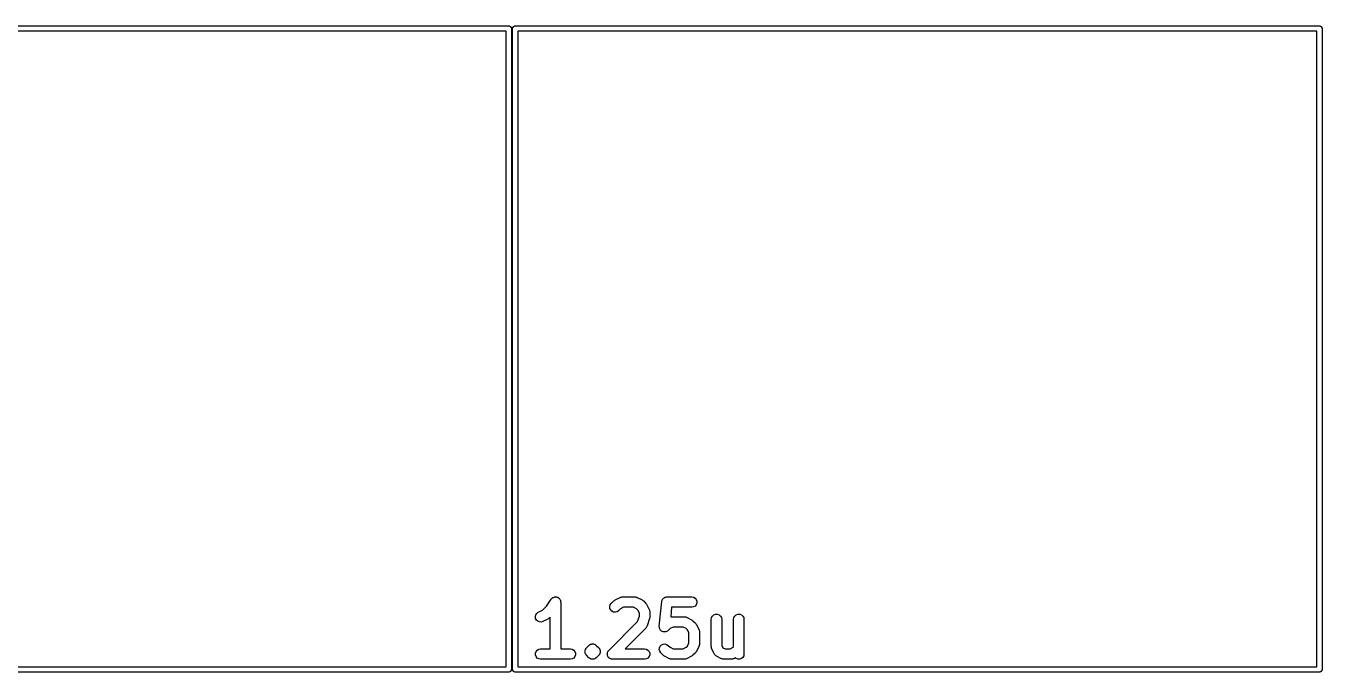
# Model space of a CAD drawing. Extents: x 41 to 154, y -135 to -41.
# Drawn here: x 116.51 to 154.48, y -135.47 to -116.53 of the extents above; entities that cross this region are included whole.
import ezdxf

# ---------------------------------------------------------------- set-up
doc = ezdxf.new("R2010")
doc.units = 0
doc.header["$MEASUREMENT"] = 0
doc.layers.add('BLACK', color=7, linetype='CONTINUOUS')

msp = doc.modelspace()

# ---------------------------------------------------------------- linework, layer by layer
at = {"layer": 'Black'}
for p, q in [((107.094, -116.526), (130.656, -116.526)), ((130.656, -116.526), (130.662, -116.527)), ((130.662, -116.527), (130.669, -116.527)), ((130.669, -116.527), (130.675, -116.529)), ((130.675, -116.529), (130.682, -116.53)), ((130.682, -116.53), (130.687, -116.534)), ((130.687, -116.534), (130.694, -116.536)), ((130.694, -116.536), (130.699, -116.54)), ((130.699, -116.54), (130.704, -116.544)), ((130.704, -116.544), (130.709, -116.549)), ((130.709, -116.549), (130.714, -116.553)), ((130.714, -116.553), (130.717, -116.559)), ((130.717, -116.559), (130.722, -116.564)), ((130.722, -116.564), (130.724, -116.57)), ((130.724, -116.57), (130.727, -116.576)), ((130.773, -116.576), (130.776, -116.57)), ((130.776, -116.57), (130.778, -116.564)), ((130.778, -116.564), (130.783, -116.559)), ((130.783, -116.559), (130.786, -116.553)), ((130.786, -116.553), (130.791, -116.549)), ((130.791, -116.549), (130.796, -116.544)), ((130.796, -116.544), (130.801, -116.54)), ((130.801, -116.54), (130.806, -116.536)), ((130.806, -116.536), (130.813, -116.534)), ((130.813, -116.534), (130.818, -116.53)), ((130.818, -116.53), (130.825, -116.529)), ((130.825, -116.529), (130.831, -116.527)), ((130.831, -116.527), (130.838, -116.527)), ((130.838, -116.527), (130.844, -116.526)), ((130.844, -116.526), (154.406, -116.526)), ((154.406, -116.526), (154.412, -116.527)), ((154.412, -116.527), (154.419, -116.527)), ((154.419, -116.527), (154.425, -116.529)), ((154.425, -116.529), (154.432, -116.53)), ((154.432, -116.53), (154.437, -116.534)), ((154.437, -116.534), (154.444, -116.536)), ((154.444, -116.536), (154.449, -116.54)), ((154.449, -116.54), (154.454, -116.544)), ((154.454, -116.544), (154.459, -116.549)), ((154.459, -116.549), (154.464, -116.553)), ((154.464, -116.553), (154.467, -116.559)), ((154.467, -116.559), (154.472, -116.564)), ((154.472, -116.564), (154.474, -116.57)), ((154.474, -116.57), (154.477, -116.576)), ((130.579, -116.678), (107.171, -116.678)), ((130.579, -135.322), (130.579, -116.678)), ((130.727, -116.576), (130.728, -116.583)), ((130.728, -116.583), (130.731, -116.589)), ((130.731, -116.589), (130.731, -116.595)), ((130.731, -116.595), (130.732, -116.602)), ((130.732, -116.602), (130.732, -135.398)), ((130.768, -116.602), (130.769, -116.595)), ((130.768, -135.398), (130.768, -116.602)), ((130.769, -116.589), (130.772, -116.583)), ((130.769, -116.595), (130.769, -116.589)), ((130.772, -116.583), (130.773, -116.576)), ((130.921, -116.678), (130.921, -135.322)), ((154.329, -116.678), (130.921, -116.678)), ((154.329, -135.322), (154.329, -116.678)), ((154.477, -116.576), (154.478, -116.583)), ((154.478, -116.583), (154.481, -116.589)), ((154.481, -116.589), (154.481, -116.595)), ((154.481, -116.595), (154.482, -116.602)), ((154.482, -116.602), (154.482, -135.398)), ((131.965, -133.282), (131.981, -133.274)), ((131.981, -133.274), (131.989, -133.273)), ((131.989, -133.273), (131.997, -133.27)), ((131.997, -133.27), (132.015, -133.27)), ((132.015, -133.27), (132.034, -133.268)), ((132.034, -133.268), (132.042, -133.27)), ((132.042, -133.27), (132.05, -133.27)), ((132.05, -133.27), (132.067, -133.277)), ((132.067, -133.277), (132.085, -133.281)), ((132.085, -133.281), (132.092, -133.286)), ((133.923, -133.282), (133.931, -133.277)), ((133.931, -133.277), (133.949, -133.274)), ((133.949, -133.274), (133.966, -133.269)), ((133.966, -133.269), (133.975, -133.27)), ((133.975, -133.27), (133.983, -133.268)), ((133.983, -133.268), (134.346, -133.268)), ((134.346, -133.268), (134.355, -133.27)), ((134.355, -133.27), (134.363, -133.269)), ((134.363, -133.269), (134.381, -133.274)), ((134.381, -133.274), (134.398, -133.277)), ((134.398, -133.277), (134.406, -133.282)), ((135.227, -133.282), (135.232, -133.28)), ((135.232, -133.28), (135.237, -133.277)), ((135.237, -133.277), (135.258, -133.274)), ((135.258, -133.274), (135.278, -133.268)), ((135.278, -133.268), (135.284, -133.269)), ((135.284, -133.269), (135.289, -133.268)), ((135.289, -133.268), (136.015, -133.268)), ((136.015, -133.268), (136.067, -133.277)), ((136.067, -133.277), (136.113, -133.304)), ((131.52, -133.72), (131.643, -133.658)), ((131.643, -133.658), (131.76, -133.541)), ((131.76, -133.541), (131.897, -133.336)), ((131.897, -133.336), (131.903, -133.33)), ((131.903, -133.33), (131.907, -133.322)), ((131.907, -133.322), (131.921, -133.311)), ((131.921, -133.311), (131.934, -133.298)), ((131.934, -133.298), (131.941, -133.294)), ((131.941, -133.294), (131.948, -133.288)), ((131.948, -133.288), (131.965, -133.282)), ((132.092, -133.286), (132.1, -133.288)), ((132.1, -133.288), (132.114, -133.3)), ((132.114, -133.3), (132.129, -133.31)), ((132.129, -133.31), (132.134, -133.317)), ((132.134, -133.317), (132.141, -133.322)), ((132.141, -133.322), (132.15, -133.338)), ((132.15, -133.338), (132.16, -133.353)), ((132.16, -133.353), (132.163, -133.361)), ((132.163, -133.361), (132.167, -133.368)), ((132.167, -133.368), (132.17, -133.386)), ((132.17, -133.386), (132.175, -133.404)), ((132.175, -133.404), (132.175, -133.412)), ((132.175, -133.412), (132.176, -133.42)), ((132.176, -133.42), (132.176, -134.792)), ((133.614, -133.552), (133.627, -133.501)), ((133.618, -133.605), (133.614, -133.552)), ((133.641, -133.653), (133.618, -133.605)), ((133.627, -133.501), (133.658, -133.458)), ((133.678, -133.69), (133.641, -133.653)), ((133.658, -133.458), (133.73, -133.385)), ((133.73, -133.385), (133.75, -133.371)), ((133.75, -133.371), (133.77, -133.357)), ((133.77, -133.357), (133.915, -133.284)), ((133.928, -133.618), (133.873, -133.673)), ((133.915, -133.284), (133.923, -133.282)), ((134.019, -133.573), (133.928, -133.618)), ((134.31, -133.573), (134.019, -133.573)), ((134.401, -133.618), (134.31, -133.573)), ((134.439, -133.656), (134.401, -133.618)), ((134.406, -133.282), (134.414, -133.284)), ((134.414, -133.284), (134.559, -133.357)), ((134.484, -133.747), (134.439, -133.656)), ((134.559, -133.357), (134.579, -133.371)), ((134.579, -133.371), (134.599, -133.385)), ((134.599, -133.385), (134.672, -133.458)), ((134.672, -133.458), (134.686, -133.478)), ((134.686, -133.478), (134.7, -133.497)), ((134.7, -133.497), (134.773, -133.643)), ((134.773, -133.643), (134.775, -133.651)), ((134.775, -133.651), (134.78, -133.659)), ((134.78, -133.659), (134.783, -133.676)), ((135.065, -134.131), (135.138, -133.405)), ((135.138, -133.405), (135.139, -133.4)), ((135.139, -133.394), (135.147, -133.374)), ((135.139, -133.4), (135.139, -133.394)), ((135.147, -133.374), (135.152, -133.354)), ((135.152, -133.354), (135.156, -133.35)), ((135.156, -133.35), (135.157, -133.344)), ((135.157, -133.344), (135.171, -133.328)), ((135.171, -133.328), (135.183, -133.311)), ((135.183, -133.311), (135.188, -133.308)), ((135.188, -133.308), (135.192, -133.304)), ((135.192, -133.304), (135.21, -133.293)), ((135.21, -133.293), (135.227, -133.282)), ((135.427, -133.573), (135.399, -133.855)), ((136.015, -133.573), (135.427, -133.573)), ((136.067, -133.564), (136.015, -133.573)), ((136.113, -133.537), (136.067, -133.564)), ((136.113, -133.304), (136.147, -133.344)), ((136.147, -133.497), (136.113, -133.537)), ((136.147, -133.344), (136.165, -133.394)), ((136.165, -133.447), (136.147, -133.497)), ((136.165, -133.394), (136.165, -133.447)), ((131.436, -133.847), (131.449, -133.795)), ((131.442, -133.899), (131.436, -133.847)), ((131.466, -133.947), (131.442, -133.899)), ((131.449, -133.795), (131.478, -133.751)), ((131.504, -133.983), (131.466, -133.947)), ((131.478, -133.751), (131.52, -133.72)), ((131.553, -134.004), (131.504, -133.983)), ((131.606, -134.007), (131.553, -134.004)), ((131.656, -133.992), (131.606, -134.007)), ((131.802, -133.92), (131.656, -133.992)), ((131.821, -133.905), (131.802, -133.92)), ((131.841, -133.891), (131.821, -133.905)), ((131.871, -133.861), (131.841, -133.891)), ((131.871, -134.792), (131.871, -133.861)), ((133.585, -134.837), (134.431, -133.991)), ((133.726, -133.713), (133.678, -133.69)), ((133.779, -133.717), (133.726, -133.713)), ((133.83, -133.704), (133.779, -133.717)), ((133.873, -133.673), (133.83, -133.704)), ((134.431, -133.991), (134.484, -133.831)), ((134.484, -133.831), (134.484, -133.747)), ((134.781, -133.904), (134.708, -134.122)), ((134.784, -133.88), (134.781, -133.904)), ((134.783, -133.676), (134.788, -133.693)), ((134.789, -133.856), (134.784, -133.88)), ((134.788, -133.693), (134.787, -133.702)), ((134.787, -133.702), (134.789, -133.711)), ((134.789, -133.711), (134.789, -133.856)), ((135.399, -133.855), (135.4, -133.855)), ((135.4, -133.855), (135.417, -133.85)), ((135.417, -133.85), (135.426, -133.85)), ((135.426, -133.85), (135.435, -133.849)), ((135.435, -133.849), (135.797, -133.849)), ((135.797, -133.849), (135.806, -133.85)), ((135.806, -133.85), (135.815, -133.85)), ((135.815, -133.85), (135.832, -133.855)), ((135.832, -133.855), (135.85, -133.858)), ((135.85, -133.858), (135.857, -133.862)), ((135.857, -133.862), (135.866, -133.865)), ((135.866, -133.865), (136.011, -133.937)), ((136.011, -133.937), (136.03, -133.952)), ((136.03, -133.952), (136.05, -133.966)), ((136.05, -133.966), (136.123, -134.038)), ((136.123, -134.038), (136.137, -134.058)), ((136.589, -133.928), (136.598, -133.876)), ((136.589, -134.727), (136.589, -133.928)), ((136.598, -133.876), (136.624, -133.83)), ((136.624, -133.83), (136.665, -133.796)), ((136.665, -133.796), (136.714, -133.778)), ((136.714, -133.778), (136.767, -133.778)), ((136.767, -133.778), (136.817, -133.796)), ((136.817, -133.796), (136.858, -133.83)), ((136.858, -133.83), (136.884, -133.876)), ((136.884, -133.876), (136.893, -133.928)), ((136.893, -133.928), (136.893, -134.691)), ((137.242, -133.928), (137.251, -133.876)), ((137.242, -134.736), (137.242, -133.928)), ((137.251, -133.876), (137.277, -133.83)), ((137.277, -133.83), (137.318, -133.796)), ((137.318, -133.796), (137.368, -133.778)), ((137.368, -133.778), (137.421, -133.778)), ((137.421, -133.778), (137.47, -133.796)), ((137.47, -133.796), (137.511, -133.83)), ((137.511, -133.83), (137.537, -133.876)), ((137.537, -133.876), (137.546, -133.928)), ((137.546, -133.928), (137.546, -134.944)), ((134.672, -134.181), (134.061, -134.792)), ((134.677, -134.174), (134.672, -134.181)), ((134.683, -134.168), (134.677, -134.174)), ((134.692, -134.153), (134.683, -134.168)), ((134.702, -134.138), (134.692, -134.153)), ((134.704, -134.129), (134.702, -134.138)), ((134.708, -134.122), (134.704, -134.129)), ((135.065, -134.132), (135.065, -134.131)), ((135.065, -134.133), (135.065, -134.132)), ((135.067, -134.158), (135.065, -134.133)), ((135.069, -134.184), (135.067, -134.158)), ((135.07, -134.185), (135.069, -134.184)), ((135.07, -134.186), (135.07, -134.185)), ((135.08, -134.209), (135.07, -134.186)), ((135.091, -134.232), (135.08, -134.209)), ((135.092, -134.233), (135.091, -134.232)), ((135.092, -134.234), (135.092, -134.233)), ((135.11, -134.252), (135.092, -134.234)), ((135.128, -134.27), (135.11, -134.252)), ((135.129, -134.27), (135.128, -134.27)), ((135.129, -134.271), (135.129, -134.27)), ((135.153, -134.282), (135.129, -134.271)), ((135.176, -134.293), (135.153, -134.282)), ((135.177, -134.293), (135.176, -134.293)), ((135.203, -134.296), (135.177, -134.293)), ((135.177, -134.293), (135.177, -134.293)), ((135.228, -134.298), (135.203, -134.296)), ((135.229, -134.298), (135.228, -134.298)), ((135.23, -134.298), (135.229, -134.298)), ((135.255, -134.291), (135.23, -134.298)), ((135.28, -134.285), (135.255, -134.291)), ((135.281, -134.284), (135.28, -134.285)), ((135.28, -134.285), (135.28, -134.285)), ((135.302, -134.27), (135.281, -134.284)), ((135.323, -134.255), (135.302, -134.27)), ((135.324, -134.254), (135.323, -134.255)), ((135.325, -134.254), (135.324, -134.254)), ((135.38, -134.199), (135.325, -134.254)), ((135.471, -134.153), (135.38, -134.199)), ((135.762, -134.153), (135.471, -134.153)), ((135.852, -134.199), (135.762, -134.153)), ((135.89, -134.236), (135.852, -134.199)), ((135.935, -134.327), (135.89, -134.236)), ((135.935, -134.618), (135.935, -134.327)), ((136.137, -134.058), (136.152, -134.078)), ((136.152, -134.078), (136.224, -134.223)), ((136.224, -134.223), (136.227, -134.232)), ((136.227, -134.232), (136.231, -134.239)), ((136.231, -134.239), (136.234, -134.257)), ((136.234, -134.257), (136.239, -134.274)), ((136.239, -134.274), (136.239, -134.283)), ((136.239, -134.283), (136.24, -134.291)), ((136.24, -134.291), (136.24, -134.654)), ((131.536, -134.801), (131.588, -134.792)), ((131.588, -134.792), (131.871, -134.792)), ((132.176, -134.792), (132.459, -134.792)), ((132.459, -134.792), (132.511, -134.801)), ((132.902, -134.807), (132.909, -134.797)), ((132.909, -134.797), (132.915, -134.784)), ((132.915, -134.784), (132.924, -134.775)), ((132.924, -134.775), (132.932, -134.764)), ((132.932, -134.764), (133.005, -134.692)), ((133.005, -134.692), (133.015, -134.684)), ((133.015, -134.684), (133.025, -134.674)), ((133.025, -134.674), (133.031, -134.672)), ((133.031, -134.672), (133.036, -134.667)), ((133.036, -134.667), (133.042, -134.665)), ((133.042, -134.665), (133.048, -134.661)), ((133.048, -134.661), (133.061, -134.658)), ((133.061, -134.658), (133.073, -134.652)), ((133.073, -134.652), (133.08, -134.651)), ((133.08, -134.651), (133.086, -134.649)), ((133.086, -134.649), (133.093, -134.649)), ((133.093, -134.649), (133.099, -134.647)), ((133.099, -134.647), (133.112, -134.649)), ((133.112, -134.649), (133.126, -134.647)), ((133.126, -134.647), (133.132, -134.649)), ((133.132, -134.649), (133.139, -134.649)), ((133.139, -134.649), (133.145, -134.651)), ((133.145, -134.651), (133.152, -134.652)), ((133.152, -134.652), (133.164, -134.658)), ((133.164, -134.658), (133.177, -134.661)), ((133.177, -134.661), (133.182, -134.665)), ((133.182, -134.665), (133.189, -134.667)), ((133.189, -134.667), (133.194, -134.672)), ((133.194, -134.672), (133.2, -134.674)), ((133.2, -134.674), (133.209, -134.684)), ((133.209, -134.684), (133.22, -134.692)), ((133.22, -134.692), (133.293, -134.764)), ((133.293, -134.764), (133.3, -134.775)), ((133.3, -134.775), (133.31, -134.784)), ((133.31, -134.784), (133.315, -134.797)), ((133.315, -134.797), (133.323, -134.807)), ((134.061, -134.792), (134.636, -134.792)), ((134.636, -134.792), (134.688, -134.801)), ((135.065, -134.813), (135.07, -134.76)), ((135.07, -134.76), (135.092, -134.712)), ((135.092, -134.712), (135.129, -134.674)), ((135.129, -134.674), (135.177, -134.652)), ((135.177, -134.652), (135.23, -134.647)), ((135.23, -134.647), (135.281, -134.661)), ((135.281, -134.661), (135.325, -134.692)), ((135.325, -134.692), (135.38, -134.747)), ((135.38, -134.747), (135.471, -134.792)), ((135.471, -134.792), (135.762, -134.792)), ((135.762, -134.792), (135.852, -134.747)), ((135.852, -134.747), (135.89, -134.709)), ((135.89, -134.709), (135.935, -134.618)), ((136.224, -134.722), (136.152, -134.867)), ((136.227, -134.714), (136.224, -134.722)), ((136.231, -134.706), (136.227, -134.714)), ((136.234, -134.689), (136.231, -134.706)), ((136.239, -134.672), (136.234, -134.689)), ((136.24, -134.654), (136.239, -134.663)), ((136.239, -134.663), (136.239, -134.672)), ((136.59, -134.735), (136.589, -134.727)), ((136.59, -134.744), (136.59, -134.735)), ((136.595, -134.761), (136.59, -134.744)), ((136.598, -134.779), (136.595, -134.761)), ((136.602, -134.786), (136.598, -134.779)), ((136.605, -134.795), (136.602, -134.786)), ((136.677, -134.94), (136.605, -134.795)), ((136.893, -134.691), (136.927, -134.758)), ((136.927, -134.758), (136.995, -134.792)), ((136.995, -134.792), (137.14, -134.792)), ((137.14, -134.792), (137.231, -134.747)), ((137.231, -134.747), (137.242, -134.736)), ((131.438, -134.918), (131.456, -134.868)), ((131.438, -134.971), (131.438, -134.918)), ((131.456, -135.021), (131.438, -134.971)), ((131.456, -134.868), (131.49, -134.828)), ((131.49, -135.061), (131.456, -135.021)), ((131.49, -134.828), (131.536, -134.801)), ((131.536, -135.088), (131.49, -135.061)), ((131.588, -135.097), (131.536, -135.088)), ((132.459, -135.097), (131.588, -135.097)), ((132.511, -135.088), (132.459, -135.097)), ((132.511, -134.801), (132.557, -134.828)), ((132.557, -135.061), (132.511, -135.088)), ((132.557, -134.828), (132.591, -134.868)), ((132.591, -135.021), (132.557, -135.061)), ((132.591, -134.868), (132.609, -134.918)), ((132.609, -134.971), (132.591, -135.021)), ((132.609, -134.918), (132.609, -134.971)), ((132.888, -134.859), (132.891, -134.846)), ((132.889, -134.872), (132.888, -134.859)), ((132.888, -134.885), (132.889, -134.872)), ((132.891, -134.898), (132.888, -134.885)), ((132.891, -134.846), (132.893, -134.832)), ((132.893, -134.911), (132.891, -134.898)), ((132.893, -134.832), (132.898, -134.82)), ((132.898, -134.923), (132.893, -134.911)), ((132.898, -134.82), (132.902, -134.807)), ((132.902, -134.936), (132.898, -134.923)), ((132.909, -134.947), (132.902, -134.936)), ((132.915, -134.959), (132.909, -134.947)), ((132.924, -134.969), (132.915, -134.959)), ((132.932, -134.98), (132.924, -134.969)), ((133.005, -135.052), (132.932, -134.98)), ((133.015, -135.06), (133.005, -135.052)), ((133.025, -135.069), (133.015, -135.06)), ((133.031, -135.072), (133.025, -135.069)), ((133.036, -135.076), (133.031, -135.072)), ((133.042, -135.079), (133.036, -135.076)), ((133.048, -135.083), (133.042, -135.079)), ((133.061, -135.086), (133.048, -135.083)), ((133.073, -135.092), (133.061, -135.086)), ((133.08, -135.092), (133.073, -135.092)), ((133.086, -135.095), (133.08, -135.092)), ((133.093, -135.095), (133.086, -135.095)), ((133.099, -135.096), (133.093, -135.095)), ((133.112, -135.095), (133.099, -135.096)), ((133.126, -135.096), (133.112, -135.095)), ((133.132, -135.095), (133.126, -135.096)), ((133.139, -135.095), (133.132, -135.095)), ((133.145, -135.092), (133.139, -135.095)), ((133.152, -135.092), (133.145, -135.092)), ((133.164, -135.086), (133.152, -135.092)), ((133.177, -135.083), (133.164, -135.086)), ((133.182, -135.079), (133.177, -135.083)), ((133.189, -135.076), (133.182, -135.079)), ((133.194, -135.072), (133.189, -135.076)), ((133.2, -135.069), (133.194, -135.072)), ((133.209, -135.06), (133.2, -135.069)), ((133.22, -135.052), (133.209, -135.06)), ((133.293, -134.98), (133.22, -135.052)), ((133.3, -134.969), (133.293, -134.98)), ((133.31, -134.959), (133.3, -134.969)), ((133.315, -134.947), (133.31, -134.959)), ((133.323, -134.936), (133.315, -134.947)), ((133.323, -134.807), (133.326, -134.82)), ((133.326, -134.923), (133.323, -134.936)), ((133.326, -134.82), (133.332, -134.832)), ((133.332, -134.911), (133.326, -134.923)), ((133.332, -134.832), (133.333, -134.846)), ((133.333, -134.898), (133.332, -134.911)), ((133.333, -134.846), (133.337, -134.859)), ((133.337, -134.885), (133.333, -134.898)), ((133.337, -134.859), (133.336, -134.872)), ((133.336, -134.872), (133.337, -134.885)), ((133.541, -134.931), (133.543, -134.925)), ((133.543, -134.951), (133.541, -134.931)), ((133.543, -134.918), (133.55, -134.899)), ((133.543, -134.925), (133.543, -134.918)), ((133.543, -134.971), (133.543, -134.951)), ((133.545, -134.977), (133.543, -134.971)), ((133.546, -134.984), (133.545, -134.977)), ((133.554, -135.002), (133.546, -134.984)), ((133.55, -134.899), (133.555, -134.88)), ((133.561, -135.021), (133.554, -135.002)), ((133.555, -134.88), (133.559, -134.875)), ((133.559, -134.875), (133.561, -134.868)), ((133.561, -134.868), (133.574, -134.853)), ((133.565, -135.026), (133.561, -135.021)), ((133.568, -135.032), (133.565, -135.026)), ((133.582, -135.046), (133.568, -135.032)), ((133.574, -134.853), (133.585, -134.837)), ((133.595, -135.061), (133.582, -135.046)), ((133.601, -135.065), (133.595, -135.061)), ((133.605, -135.069), (133.601, -135.065)), ((133.624, -135.078), (133.605, -135.069)), ((133.641, -135.088), (133.624, -135.078)), ((133.647, -135.089), (133.641, -135.088)), ((133.653, -135.092), (133.647, -135.089)), ((133.673, -135.093), (133.653, -135.092)), ((133.693, -135.097), (133.673, -135.093)), ((134.636, -135.097), (133.693, -135.097)), ((134.688, -135.088), (134.636, -135.097)), ((134.688, -134.801), (134.734, -134.828)), ((134.734, -135.061), (134.688, -135.088)), ((134.734, -134.828), (134.768, -134.868)), ((134.768, -135.021), (134.734, -135.061)), ((134.768, -134.868), (134.786, -134.918)), ((134.786, -134.971), (134.768, -135.021)), ((134.786, -134.918), (134.786, -134.971)), ((135.079, -134.864), (135.065, -134.813)), ((135.109, -134.907), (135.079, -134.864)), ((135.182, -134.98), (135.109, -134.907)), ((135.202, -134.994), (135.182, -134.98)), ((135.221, -135.008), (135.202, -134.994)), ((135.366, -135.081), (135.221, -135.008)), ((135.375, -135.083), (135.366, -135.081)), ((135.382, -135.088), (135.375, -135.083)), ((135.4, -135.091), (135.382, -135.088)), ((135.417, -135.096), (135.4, -135.091)), ((135.426, -135.095), (135.417, -135.096)), ((135.435, -135.097), (135.426, -135.095)), ((135.797, -135.097), (135.435, -135.097)), ((135.806, -135.095), (135.797, -135.097)), ((135.815, -135.096), (135.806, -135.095)), ((135.832, -135.091), (135.815, -135.096)), ((135.85, -135.088), (135.832, -135.091)), ((135.857, -135.083), (135.85, -135.088)), ((135.866, -135.081), (135.857, -135.083)), ((136.011, -135.008), (135.866, -135.081)), ((136.03, -134.994), (136.011, -135.008)), ((136.05, -134.98), (136.03, -134.994)), ((136.123, -134.907), (136.05, -134.98)), ((136.137, -134.887), (136.123, -134.907)), ((136.152, -134.867), (136.137, -134.887)), ((136.69, -134.958), (136.677, -134.94)), ((136.703, -134.977), (136.69, -134.958)), ((136.706, -134.979), (136.703, -134.977)), ((136.709, -134.983), (136.706, -134.979)), ((136.727, -134.995), (136.709, -134.983)), ((136.745, -135.008), (136.727, -134.995)), ((136.89, -135.081), (136.745, -135.008)), ((136.899, -135.083), (136.89, -135.081)), ((136.906, -135.088), (136.899, -135.083)), ((136.924, -135.091), (136.906, -135.088)), ((136.941, -135.096), (136.924, -135.091)), ((136.95, -135.095), (136.941, -135.096)), ((136.959, -135.097), (136.95, -135.095)), ((137.176, -135.097), (136.959, -135.097)), ((137.185, -135.095), (137.176, -135.097)), ((137.194, -135.096), (137.185, -135.095)), ((137.211, -135.091), (137.194, -135.096)), ((137.228, -135.088), (137.211, -135.091)), ((137.236, -135.083), (137.228, -135.088)), ((137.244, -135.081), (137.236, -135.083)), ((137.294, -135.056), (137.244, -135.081)), ((137.318, -135.076), (137.294, -135.056)), ((137.368, -135.095), (137.318, -135.076)), ((137.421, -135.095), (137.368, -135.095)), ((137.47, -135.076), (137.421, -135.095)), ((137.511, -135.042), (137.47, -135.076)), ((137.537, -134.997), (137.511, -135.042)), ((137.546, -134.944), (137.537, -134.997)), ((130.656, -135.474), (107.094, -135.474)), ((107.171, -135.322), (130.579, -135.322)), ((130.662, -135.473), (130.656, -135.474)), ((130.669, -135.473), (130.662, -135.473)), ((130.675, -135.471), (130.669, -135.473)), ((130.682, -135.47), (130.675, -135.471)), ((130.687, -135.466), (130.682, -135.47)), ((130.694, -135.464), (130.687, -135.466)), ((130.699, -135.46), (130.694, -135.464)), ((130.704, -135.456), (130.699, -135.46)), ((130.709, -135.451), (130.704, -135.456)), ((130.714, -135.447), (130.709, -135.451)), ((130.717, -135.441), (130.714, -135.447)), ((130.722, -135.436), (130.717, -135.441)), ((130.724, -135.43), (130.722, -135.436)), ((130.727, -135.424), (130.724, -135.43)), ((130.728, -135.417), (130.727, -135.424)), ((130.731, -135.411), (130.728, -135.417)), ((130.732, -135.398), (130.731, -135.405)), ((130.731, -135.405), (130.731, -135.411)), ((130.769, -135.405), (130.768, -135.398)), ((130.769, -135.411), (130.769, -135.405)), ((130.772, -135.417), (130.769, -135.411)), ((130.773, -135.424), (130.772, -135.417)), ((130.776, -135.43), (130.773, -135.424)), ((130.778, -135.436), (130.776, -135.43)), ((130.783, -135.441), (130.778, -135.436)), ((130.786, -135.447), (130.783, -135.441)), ((130.791, -135.451), (130.786, -135.447)), ((130.796, -135.456), (130.791, -135.451)), ((130.801, -135.46), (130.796, -135.456)), ((130.806, -135.464), (130.801, -135.46)), ((130.813, -135.466), (130.806, -135.464)), ((130.818, -135.47), (130.813, -135.466)), ((130.825, -135.471), (130.818, -135.47)), ((130.831, -135.473), (130.825, -135.471)), ((130.838, -135.473), (130.831, -135.473)), ((130.844, -135.474), (130.838, -135.473)), ((154.406, -135.474), (130.844, -135.474)), ((130.921, -135.322), (154.329, -135.322)), ((154.412, -135.473), (154.406, -135.474)), ((154.419, -135.473), (154.412, -135.473)), ((154.425, -135.471), (154.419, -135.473)), ((154.432, -135.47), (154.425, -135.471)), ((154.437, -135.466), (154.432, -135.47)), ((154.444, -135.464), (154.437, -135.466)), ((154.449, -135.46), (154.444, -135.464)), ((154.454, -135.456), (154.449, -135.46)), ((154.459, -135.451), (154.454, -135.456)), ((154.464, -135.447), (154.459, -135.451)), ((154.467, -135.441), (154.464, -135.447)), ((154.472, -135.436), (154.467, -135.441)), ((154.474, -135.43), (154.472, -135.436)), ((154.477, -135.424), (154.474, -135.43)), ((154.478, -135.417), (154.477, -135.424)), ((154.481, -135.411), (154.478, -135.417)), ((154.482, -135.398), (154.481, -135.405)), ((154.481, -135.405), (154.481, -135.411))]:
    msp.add_line(p, q, dxfattribs=at)

doc.saveas('drawing.dxf')
